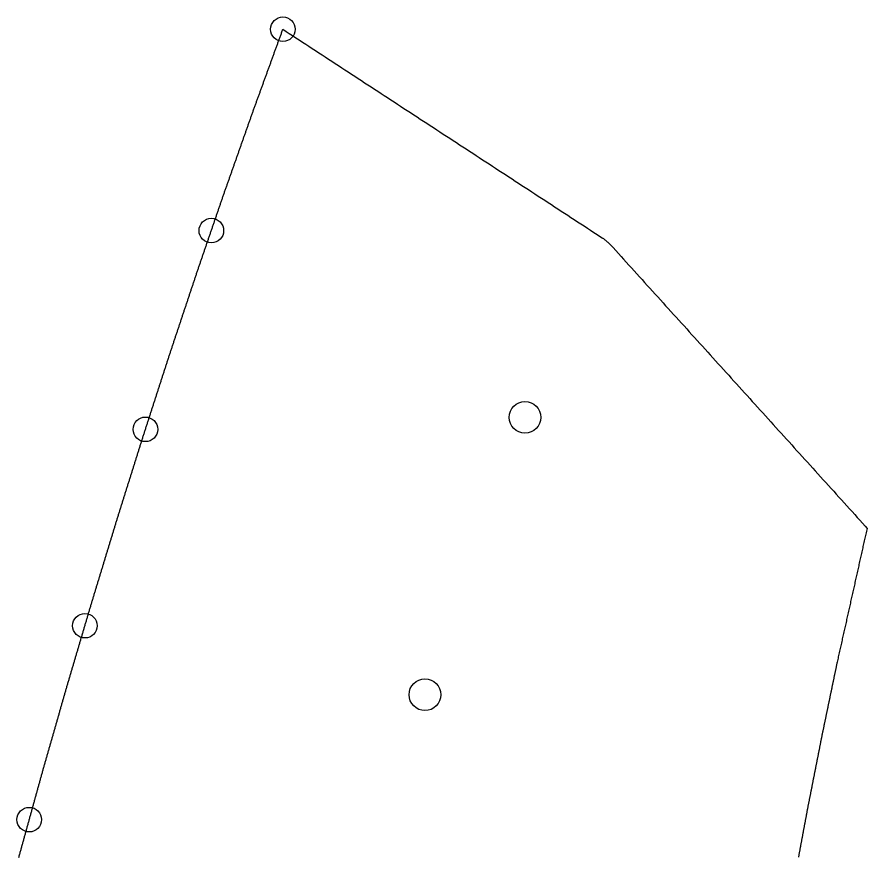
# Model space of a CAD drawing. Extents: x 2 to 292, y 1 to 254.
# Drawn here: x 10.43 to 27.72, y 52.29 to 69.38 of the extents above; entities that cross this region are included whole.
import ezdxf

# ---------------------------------------------------------------- set-up
doc = ezdxf.new("R2010")
doc.units = 0
doc.layers.get('0').update_dxf_attribs({"linetype": 'CONTINUOUS'})
doc.layers.add('DRILLING', color=3, linetype='CONTINUOUS')
doc.layers.add('RIB_INDICATION', color=1, linetype='CONTINUOUS')

msp = doc.modelspace()

# ---------------------------------------------------------------- linework, layer by layer
msp.add_polyline3d([(10.4649, 52.2795, 0), (10.4698, 52.2973, 0), (10.4748, 52.3151, 0), (10.4797, 52.3329, 0), (10.4846, 52.3507, 0), (10.4896, 52.3686, 0), (10.4945, 52.3864, 0), (10.4994, 52.4042, 0), (10.5044, 52.422, 0), (10.5093, 52.4398, 0), (10.5142, 52.4576, 0), (10.5192, 52.4754, 0), (10.5241, 52.4932, 0), (10.5291, 52.5111, 0), (10.534, 52.5289, 0), (10.5389, 52.5467, 0), (10.5439, 52.5645, 0), (10.5488, 52.5823, 0), (10.5537, 52.6001, 0), (10.5587, 52.6179, 0), (10.5636, 52.6357, 0), (10.5685, 52.6535, 0), (10.5735, 52.6714, 0), (10.5784, 52.6892, 0), (10.5833, 52.707, 0), (10.5883, 52.7248, 0), (10.5932, 52.7426, 0), (10.5981, 52.7604, 0), (10.6031, 52.7782, 0), (10.608, 52.796, 0), (10.6129, 52.8139, 0), (10.6179, 52.8317, 0), (10.6228, 52.8495, 0), (10.6277, 52.8673, 0), (10.6327, 52.8851, 0), (10.6376, 52.9029, 0), (10.6425, 52.9207, 0), (10.6475, 52.9385, 0), (10.6524, 52.9564, 0), (10.6573, 52.9742, 0), (10.6623, 52.992, 0), (10.6672, 53.0098, 0), (10.6722, 53.0276, 0), (10.6771, 53.0454, 0), (10.682, 53.0632, 0), (10.687, 53.081, 0), (10.6919, 53.0988, 0), (10.6968, 53.1167, 0), (10.7018, 53.1345, 0), (10.7067, 53.1523, 0), (10.7116, 53.1701, 0), (10.7166, 53.1879, 0), (10.7215, 53.2057, 0), (10.7264, 53.2235, 0), (10.7314, 53.2413, 0), (10.7363, 53.2592, 0), (10.7412, 53.277, 0), (10.7462, 53.2948, 0), (10.7511, 53.3126, 0), (10.756, 53.3304, 0), (10.761, 53.3482, 0), (10.7659, 53.366, 0), (10.7708, 53.3838, 0), (10.7758, 53.4016, 0), (10.7807, 53.4195, 0), (10.7856, 53.4373, 0), (10.7906, 53.4551, 0), (10.7955, 53.4729, 0), (10.8004, 53.4907, 0), (10.8054, 53.5085, 0), (10.8103, 53.5263, 0), (10.8152, 53.5441, 0), (10.8202, 53.562, 0), (10.8251, 53.5798, 0), (10.8301, 53.5976, 0), (10.835, 53.6154, 0), (10.8399, 53.6332, 0), (10.8449, 53.651, 0), (10.8498, 53.6688, 0), (10.8547, 53.6866, 0), (10.8597, 53.7044, 0), (10.8646, 53.7223, 0), (10.8695, 53.7401, 0), (10.8745, 53.7579, 0), (10.8794, 53.7757, 0), (10.8843, 53.7935, 0), (10.8893, 53.8113, 0), (10.8942, 53.8291, 0), (10.8991, 53.8469, 0), (10.9041, 53.8648, 0), (10.909, 53.8826, 0), (10.9139, 53.9004, 0), (10.9189, 53.9182, 0), (10.9238, 53.936, 0), (10.9287, 53.9538, 0), (10.9337, 53.9716, 0), (10.9386, 53.9894, 0), (10.9435, 54.0072, 0), (10.9485, 54.025, 0), (10.9536, 54.0427, 0), (10.9586, 54.0604, 0), (10.9637, 54.0781, 0), (10.9688, 54.0958, 0), (10.9738, 54.1135, 0), (10.9789, 54.1312, 0), (10.984, 54.1489, 0), (10.989, 54.1665, 0), (10.9941, 54.1842, 0), (10.9991, 54.2019, 0), (11.0042, 54.2196, 0), (11.0093, 54.2373, 0), (11.0143, 54.255, 0), (11.0194, 54.2727, 0), (11.0244, 54.2904, 0), (11.0295, 54.3081, 0), (11.0346, 54.3258, 0), (11.0396, 54.3435, 0), (11.0447, 54.3611, 0), (11.0497, 54.3788, 0), (11.0548, 54.3965, 0), (11.0599, 54.4142, 0), (11.0649, 54.4319, 0), (11.07, 54.4496, 0), (11.075, 54.4673, 0), (11.0801, 54.485, 0), (11.0852, 54.5027, 0), (11.0902, 54.5204, 0), (11.0953, 54.5381, 0), (11.1004, 54.5557, 0), (11.1054, 54.5734, 0), (11.1105, 54.5911, 0), (11.1155, 54.6088, 0), (11.1206, 54.6265, 0), (11.1257, 54.6442, 0), (11.1307, 54.6619, 0), (11.1358, 54.6796, 0), (11.1408, 54.6973, 0), (11.1459, 54.715, 0), (11.151, 54.7327, 0), (11.156, 54.7503, 0), (11.1611, 54.768, 0), (11.1661, 54.7857, 0), (11.1712, 54.8034, 0), (11.1763, 54.8211, 0), (11.1813, 54.8388, 0), (11.1864, 54.8565, 0), (11.1914, 54.8742, 0), (11.1965, 54.8919, 0), (11.2016, 54.9096, 0), (11.2066, 54.9273, 0), (11.2117, 54.9449, 0), (11.2168, 54.9626, 0), (11.2218, 54.9803, 0), (11.2269, 54.998, 0), (11.2319, 55.0157, 0), (11.237, 55.0334, 0), (11.2421, 55.0511, 0), (11.2471, 55.0688, 0), (11.2522, 55.0865, 0), (11.2572, 55.1042, 0), (11.2623, 55.1219, 0), (11.2674, 55.1395, 0), (11.2724, 55.1572, 0), (11.2775, 55.1749, 0), (11.2825, 55.1926, 0), (11.2876, 55.2103, 0), (11.2927, 55.228, 0), (11.2977, 55.2457, 0), (11.3028, 55.2634, 0), (11.3078, 55.2811, 0), (11.3129, 55.2988, 0), (11.318, 55.3165, 0), (11.323, 55.3342, 0), (11.3281, 55.3518, 0), (11.3332, 55.3695, 0), (11.3382, 55.3872, 0), (11.3433, 55.4049, 0), (11.3483, 55.4226, 0), (11.3534, 55.4403, 0), (11.3585, 55.458, 0), (11.3635, 55.4757, 0), (11.3686, 55.4934, 0), (11.3736, 55.5111, 0), (11.3787, 55.5288, 0), (11.3838, 55.5464, 0), (11.3888, 55.5641, 0), (11.3939, 55.5818, 0), (11.3989, 55.5995, 0), (11.404, 55.6172, 0), (11.4091, 55.6349, 0), (11.4141, 55.6526, 0), (11.4192, 55.6703, 0), (11.4243, 55.688, 0), (11.4293, 55.7057, 0), (11.4344, 55.7234, 0), (11.4394, 55.741, 0), (11.4446, 55.7586, 0), (11.4498, 55.7762, 0), (11.455, 55.7938, 0), (11.4602, 55.8113, 0), (11.4654, 55.8289, 0), (11.4706, 55.8465, 0), (11.4757, 55.864, 0), (11.4809, 55.8816, 0), (11.4861, 55.8992, 0), (11.4913, 55.9167, 0), (11.4965, 55.9343, 0), (11.5017, 55.9519, 0), (11.5069, 55.9695, 0), (11.5121, 55.987, 0), (11.5172, 56.0046, 0), (11.5224, 56.0222, 0), (11.5276, 56.0397, 0), (11.5328, 56.0573, 0), (11.538, 56.0749, 0), (11.5432, 56.0924, 0), (11.5484, 56.11, 0), (11.5536, 56.1276, 0), (11.5587, 56.1452, 0), (11.5639, 56.1627, 0), (11.5691, 56.1803, 0), (11.5743, 56.1979, 0), (11.5795, 56.2154, 0), (11.5847, 56.233, 0), (11.5899, 56.2506, 0), (11.5951, 56.2681, 0), (11.6002, 56.2857, 0), (11.6054, 56.3033, 0), (11.6106, 56.3209, 0), (11.6158, 56.3384, 0), (11.621, 56.356, 0), (11.6262, 56.3736, 0), (11.6314, 56.3911, 0), (11.6366, 56.4087, 0), (11.6417, 56.4263, 0), (11.6469, 56.4439, 0), (11.6521, 56.4614, 0), (11.6573, 56.479, 0), (11.6625, 56.4966, 0), (11.6677, 56.5141, 0), (11.6729, 56.5317, 0), (11.678, 56.5493, 0), (11.6832, 56.5668, 0), (11.6884, 56.5844, 0), (11.6936, 56.602, 0), (11.6988, 56.6196, 0), (11.704, 56.6371, 0), (11.7092, 56.6547, 0), (11.7144, 56.6723, 0), (11.7195, 56.6898, 0), (11.7247, 56.7074, 0), (11.7299, 56.725, 0), (11.7351, 56.7425, 0), (11.7403, 56.7601, 0), (11.7455, 56.7777, 0), (11.7507, 56.7953, 0), (11.7559, 56.8128, 0), (11.761, 56.8304, 0), (11.7662, 56.848, 0), (11.7714, 56.8655, 0), (11.7766, 56.8831, 0), (11.7818, 56.9007, 0), (11.787, 56.9182, 0), (11.7922, 56.9358, 0), (11.7974, 56.9534, 0), (11.8025, 56.971, 0), (11.8077, 56.9885, 0), (11.8129, 57.0061, 0), (11.8181, 57.0237, 0), (11.8233, 57.0412, 0), (11.8285, 57.0588, 0), (11.8337, 57.0764, 0), (11.8389, 57.0939, 0), (11.844, 57.1115, 0), (11.8492, 57.1291, 0), (11.8544, 57.1467, 0), (11.8596, 57.1642, 0), (11.8648, 57.1818, 0), (11.87, 57.1994, 0), (11.8752, 57.2169, 0), (11.8804, 57.2345, 0), (11.8855, 57.2521, 0), (11.8907, 57.2696, 0), (11.8959, 57.2872, 0), (11.9011, 57.3048, 0), (11.9063, 57.3224, 0), (11.9115, 57.3399, 0), (11.9167, 57.3575, 0), (11.9219, 57.3751, 0), (11.927, 57.3926, 0), (11.9322, 57.4102, 0), (11.9374, 57.4278, 0), (11.9426, 57.4454, 0), (11.9479, 57.4628, 0), (11.9532, 57.4803, 0), (11.9585, 57.4977, 0), (11.9638, 57.5152, 0), (11.9691, 57.5326, 0), (11.9744, 57.5501, 0), (11.9798, 57.5675, 0), (11.9851, 57.585, 0), (11.9904, 57.6024, 0), (11.9957, 57.6199, 0), (12.001, 57.6373, 0), (12.0063, 57.6548, 0), (12.0116, 57.6722, 0), (12.0169, 57.6897, 0), (12.0223, 57.7071, 0), (12.0276, 57.7246, 0), (12.0329, 57.742, 0), (12.0382, 57.7595, 0), (12.0435, 57.7769, 0), (12.0488, 57.7944, 0), (12.0541, 57.8118, 0), (12.0595, 57.8293, 0), (12.0648, 57.8467, 0), (12.0701, 57.8642, 0), (12.0754, 57.8816, 0), (12.0807, 57.8991, 0), (12.086, 57.9165, 0), (12.0913, 57.934, 0), (12.0967, 57.9514, 0), (12.102, 57.9689, 0), (12.1073, 57.9863, 0), (12.1126, 58.0038, 0), (12.1179, 58.0212, 0), (12.1232, 58.0387, 0), (12.1285, 58.0561, 0), (12.1339, 58.0736, 0), (12.1392, 58.091, 0), (12.1445, 58.1085, 0), (12.1498, 58.1259, 0), (12.1551, 58.1434, 0), (12.1604, 58.1608, 0), (12.1657, 58.1783, 0), (12.171, 58.1957, 0), (12.1764, 58.2132, 0), (12.1817, 58.2306, 0), (12.187, 58.2481, 0), (12.1923, 58.2655, 0), (12.1976, 58.283, 0), (12.2029, 58.3004, 0), (12.2082, 58.3179, 0), (12.2136, 58.3353, 0), (12.2189, 58.3528, 0), (12.2242, 58.3702, 0), (12.2295, 58.3877, 0), (12.2348, 58.4051, 0), (12.2401, 58.4226, 0), (12.2454, 58.44, 0), (12.2508, 58.4575, 0), (12.2561, 58.4749, 0), (12.2614, 58.4924, 0), (12.2667, 58.5098, 0), (12.272, 58.5273, 0), (12.2773, 58.5447, 0), (12.2826, 58.5622, 0), (12.2879, 58.5796, 0), (12.2933, 58.5971, 0), (12.2986, 58.6145, 0), (12.3039, 58.632, 0), (12.3092, 58.6494, 0), (12.3145, 58.6669, 0), (12.3198, 58.6843, 0), (12.3251, 58.7017, 0), (12.3305, 58.7192, 0), (12.3358, 58.7366, 0), (12.3411, 58.7541, 0), (12.3464, 58.7715, 0), (12.3517, 58.789, 0), (12.357, 58.8064, 0), (12.3623, 58.8239, 0), (12.3677, 58.8413, 0), (12.373, 58.8588, 0), (12.3783, 58.8762, 0), (12.3836, 58.8937, 0), (12.3889, 58.9111, 0), (12.3942, 58.9286, 0), (12.3995, 58.946, 0), (12.4049, 58.9635, 0), (12.4102, 58.9809, 0), (12.4155, 58.9984, 0), (12.4208, 59.0158, 0), (12.4261, 59.0333, 0), (12.4314, 59.0507, 0), (12.4367, 59.0682, 0), (12.442, 59.0856, 0), (12.4474, 59.1031, 0), (12.4527, 59.1205, 0), (12.458, 59.138, 0), (12.4633, 59.1554, 0), (12.4688, 59.1727, 0), (12.4742, 59.1901, 0), (12.4797, 59.2074, 0), (12.4851, 59.2247, 0), (12.4905, 59.242, 0), (12.496, 59.2594, 0), (12.5014, 59.2767, 0), (12.5069, 59.294, 0), (12.5123, 59.3114, 0), (12.5177, 59.3287, 0), (12.5232, 59.346, 0), (12.5286, 59.3633, 0), (12.5341, 59.3807, 0), (12.5395, 59.398, 0), (12.5449, 59.4153, 0), (12.5504, 59.4327, 0), (12.5558, 59.45, 0), (12.5613, 59.4673, 0), (12.5667, 59.4846, 0), (12.5721, 59.502, 0), (12.5776, 59.5193, 0), (12.583, 59.5366, 0), (12.5885, 59.554, 0), (12.5939, 59.5713, 0), (12.5993, 59.5886, 0), (12.6048, 59.6059, 0), (12.6102, 59.6233, 0), (12.6157, 59.6406, 0), (12.6211, 59.6579, 0), (12.6265, 59.6753, 0), (12.632, 59.6926, 0), (12.6374, 59.7099, 0), (12.6429, 59.7272, 0), (12.6483, 59.7446, 0), (12.6537, 59.7619, 0), (12.6592, 59.7792, 0), (12.6646, 59.7966, 0), (12.6701, 59.8139, 0), (12.6755, 59.8312, 0), (12.6809, 59.8485, 0), (12.6864, 59.8659, 0), (12.6918, 59.8832, 0), (12.6973, 59.9005, 0), (12.7027, 59.9179, 0), (12.7081, 59.9352, 0), (12.7136, 59.9525, 0), (12.719, 59.9698, 0), (12.7245, 59.9872, 0), (12.7299, 60.0045, 0), (12.7353, 60.0218, 0), (12.7408, 60.0392, 0), (12.7462, 60.0565, 0), (12.7517, 60.0738, 0), (12.7571, 60.0911, 0), (12.7625, 60.1085, 0), (12.768, 60.1258, 0), (12.7734, 60.1431, 0), (12.7789, 60.1605, 0), (12.7843, 60.1778, 0), (12.7897, 60.1951, 0), (12.7952, 60.2124, 0), (12.8006, 60.2298, 0), (12.8061, 60.2471, 0), (12.8115, 60.2644, 0), (12.8169, 60.2818, 0), (12.8224, 60.2991, 0), (12.8278, 60.3164, 0), (12.8333, 60.3337, 0), (12.8387, 60.3511, 0), (12.8441, 60.3684, 0), (12.8496, 60.3857, 0), (12.855, 60.4031, 0), (12.8605, 60.4204, 0), (12.8659, 60.4377, 0), (12.8713, 60.455, 0), (12.8768, 60.4724, 0), (12.8822, 60.4897, 0), (12.8877, 60.507, 0), (12.8931, 60.5244, 0), (12.8986, 60.5417, 0), (12.904, 60.559, 0), (12.9094, 60.5763, 0), (12.9149, 60.5937, 0), (12.9203, 60.611, 0), (12.9258, 60.6283, 0), (12.9312, 60.6457, 0), (12.9366, 60.663, 0), (12.9421, 60.6803, 0), (12.9475, 60.6976, 0), (12.953, 60.715, 0), (12.9584, 60.7323, 0), (12.9638, 60.7496, 0), (12.9693, 60.767, 0), (12.9747, 60.7843, 0), (12.9802, 60.8016, 0), (12.9856, 60.8189, 0), (12.991, 60.8363, 0), (12.9966, 60.8535, 0), (13.0021, 60.8707, 0), (13.0077, 60.8879, 0), (13.0133, 60.9051, 0), (13.0188, 60.9223, 0), (13.0244, 60.9395, 0), (13.03, 60.9567, 0), (13.0355, 60.9739, 0), (13.0411, 60.9912, 0), (13.0467, 61.0084, 0), (13.0522, 61.0256, 0), (13.0578, 61.0428, 0), (13.0634, 61.06, 0), (13.0689, 61.0772, 0), (13.0745, 61.0944, 0), (13.0801, 61.1116, 0), (13.0856, 61.1288, 0), (13.0912, 61.146, 0), (13.0968, 61.1632, 0), (13.1023, 61.1804, 0), (13.1079, 61.1976, 0), (13.1135, 61.2149, 0), (13.119, 61.2321, 0), (13.1246, 61.2493, 0), (13.1302, 61.2665, 0), (13.1357, 61.2837, 0), (13.1413, 61.3009, 0), (13.1469, 61.3181, 0), (13.1524, 61.3353, 0), (13.158, 61.3525, 0), (13.1636, 61.3697, 0), (13.1691, 61.3869, 0), (13.1747, 61.4041, 0), (13.1803, 61.4213, 0), (13.1858, 61.4386, 0), (13.1914, 61.4558, 0), (13.197, 61.473, 0), (13.2025, 61.4902, 0), (13.2081, 61.5074, 0), (13.2137, 61.5246, 0), (13.2192, 61.5418, 0), (13.2248, 61.559, 0), (13.2304, 61.5762, 0), (13.2359, 61.5934, 0), (13.2415, 61.6106, 0), (13.2471, 61.6278, 0), (13.2526, 61.645, 0), (13.2582, 61.6623, 0), (13.2638, 61.6795, 0), (13.2693, 61.6967, 0), (13.2749, 61.7139, 0), (13.2805, 61.7311, 0), (13.286, 61.7483, 0), (13.2916, 61.7655, 0), (13.2972, 61.7827, 0), (13.3027, 61.7999, 0), (13.3083, 61.8171, 0), (13.3139, 61.8343, 0), (13.3194, 61.8515, 0), (13.325, 61.8687, 0), (13.3306, 61.886, 0), (13.3361, 61.9032, 0), (13.3417, 61.9204, 0), (13.3473, 61.9376, 0), (13.3528, 61.9548, 0), (13.3584, 61.972, 0), (13.364, 61.9892, 0), (13.3695, 62.0064, 0), (13.3751, 62.0236, 0), (13.3807, 62.0408, 0), (13.3862, 62.058, 0), (13.3918, 62.0752, 0), (13.3974, 62.0924, 0), (13.4029, 62.1097, 0), (13.4085, 62.1269, 0), (13.4141, 62.1441, 0), (13.4196, 62.1613, 0), (13.4252, 62.1785, 0), (13.4308, 62.1957, 0), (13.4363, 62.2129, 0), (13.4419, 62.2301, 0), (13.4475, 62.2473, 0), (13.453, 62.2645, 0), (13.4586, 62.2817, 0), (13.4642, 62.2989, 0), (13.4697, 62.3161, 0), (13.4753, 62.3334, 0), (13.4809, 62.3506, 0), (13.4864, 62.3678, 0), (13.492, 62.385, 0), (13.4976, 62.4022, 0), (13.5031, 62.4194, 0), (13.5087, 62.4366, 0), (13.5143, 62.4538, 0), (13.5198, 62.471, 0), (13.5254, 62.4882, 0), (13.531, 62.5054, 0), (13.5366, 62.5226, 0), (13.5423, 62.5397, 0), (13.548, 62.5568, 0), (13.5537, 62.5738, 0), (13.5594, 62.5909, 0), (13.5651, 62.608, 0), (13.5708, 62.6251, 0), (13.5765, 62.6422, 0), (13.5822, 62.6593, 0), (13.5878, 62.6764, 0), (13.5935, 62.6934, 0), (13.5992, 62.7105, 0), (13.6049, 62.7276, 0), (13.6106, 62.7447, 0), (13.6163, 62.7618, 0), (13.622, 62.7789, 0), (13.6277, 62.796, 0), (13.6334, 62.8131, 0), (13.6391, 62.8301, 0), (13.6448, 62.8472, 0), (13.6505, 62.8643, 0), (13.6562, 62.8814, 0), (13.6619, 62.8985, 0), (13.6675, 62.9156, 0), (13.6732, 62.9327, 0), (13.6789, 62.9497, 0), (13.6846, 62.9668, 0), (13.6903, 62.9839, 0), (13.696, 63.001, 0), (13.7017, 63.0181, 0), (13.7074, 63.0352, 0), (13.7131, 63.0523, 0), (13.7188, 63.0694, 0), (13.7245, 63.0864, 0), (13.7302, 63.1035, 0), (13.7359, 63.1206, 0), (13.7416, 63.1377, 0), (13.7473, 63.1548, 0), (13.7529, 63.1719, 0), (13.7586, 63.189, 0), (13.7643, 63.2061, 0), (13.77, 63.2231, 0), (13.7757, 63.2402, 0), (13.7814, 63.2573, 0), (13.7871, 63.2744, 0), (13.7928, 63.2915, 0), (13.7985, 63.3086, 0), (13.8042, 63.3257, 0), (13.8099, 63.3427, 0), (13.8156, 63.3598, 0), (13.8213, 63.3769, 0), (13.827, 63.394, 0), (13.8326, 63.4111, 0), (13.8383, 63.4282, 0), (13.844, 63.4453, 0), (13.8497, 63.4624, 0), (13.8554, 63.4794, 0), (13.8611, 63.4965, 0), (13.8668, 63.5136, 0), (13.8725, 63.5307, 0), (13.8782, 63.5478, 0), (13.8839, 63.5649, 0), (13.8896, 63.582, 0), (13.8953, 63.599, 0), (13.901, 63.6161, 0), (13.9067, 63.6332, 0), (13.9124, 63.6503, 0), (13.918, 63.6674, 0), (13.9237, 63.6845, 0), (13.9294, 63.7016, 0), (13.9351, 63.7187, 0), (13.9408, 63.7357, 0), (13.9465, 63.7528, 0), (13.9522, 63.7699, 0), (13.9579, 63.787, 0), (13.9636, 63.8041, 0), (13.9693, 63.8212, 0), (13.975, 63.8383, 0), (13.9807, 63.8554, 0), (13.9864, 63.8724, 0), (13.9921, 63.8895, 0), (13.9977, 63.9066, 0), (14.0034, 63.9237, 0), (14.0091, 63.9408, 0), (14.0148, 63.9579, 0), (14.0205, 63.975, 0), (14.0262, 63.992, 0), (14.0319, 64.0091, 0), (14.0376, 64.0262, 0), (14.0433, 64.0433, 0), (14.049, 64.0604, 0), (14.0547, 64.0775, 0), (14.0604, 64.0946, 0), (14.0661, 64.1117, 0), (14.0718, 64.1287, 0), (14.0775, 64.1458, 0), (14.0831, 64.1629, 0), (14.0888, 64.18, 0), (14.0947, 64.197, 0), (14.1005, 64.2139, 0), (14.1063, 64.2309, 0), (14.1121, 64.2479, 0), (14.1179, 64.2648, 0), (14.1238, 64.2818, 0), (14.1296, 64.2988, 0), (14.1354, 64.3157, 0), (14.1412, 64.3327, 0), (14.147, 64.3496, 0), (14.1529, 64.3666, 0), (14.1587, 64.3836, 0), (14.1645, 64.4005, 0), (14.1703, 64.4175, 0), (14.1761, 64.4345, 0), (14.182, 64.4514, 0), (14.1878, 64.4684, 0), (14.1936, 64.4854, 0), (14.1994, 64.5023, 0), (14.2052, 64.5193, 0), (14.2111, 64.5363, 0), (14.2169, 64.5532, 0), (14.2227, 64.5702, 0), (14.2285, 64.5872, 0), (14.2343, 64.6041, 0), (14.2402, 64.6211, 0), (14.246, 64.6381, 0), (14.2518, 64.655, 0), (14.2576, 64.672, 0), (14.2634, 64.689, 0), (14.2693, 64.7059, 0), (14.2751, 64.7229, 0), (14.2809, 64.7399, 0), (14.2867, 64.7568, 0), (14.2925, 64.7738, 0), (14.2984, 64.7908, 0), (14.3042, 64.8077, 0), (14.31, 64.8247, 0), (14.3158, 64.8417, 0), (14.3216, 64.8586, 0), (14.3274, 64.8756, 0), (14.3333, 64.8926, 0), (14.3391, 64.9095, 0), (14.3449, 64.9265, 0), (14.3507, 64.9435, 0), (14.3565, 64.9604, 0), (14.3624, 64.9774, 0), (14.3682, 64.9944, 0), (14.374, 65.0113, 0), (14.3798, 65.0283, 0), (14.3856, 65.0453, 0), (14.3915, 65.0622, 0), (14.3973, 65.0792, 0), (14.4031, 65.0962, 0), (14.4089, 65.1131, 0), (14.4147, 65.1301, 0), (14.4206, 65.1471, 0), (14.4264, 65.164, 0), (14.4322, 65.181, 0), (14.438, 65.1979, 0), (14.4438, 65.2149, 0), (14.4497, 65.2319, 0), (14.4555, 65.2488, 0), (14.4613, 65.2658, 0), (14.4671, 65.2828, 0), (14.4729, 65.2997, 0), (14.4788, 65.3167, 0), (14.4846, 65.3337, 0), (14.4904, 65.3506, 0), (14.4962, 65.3676, 0), (14.502, 65.3846, 0), (14.5079, 65.4015, 0), (14.5137, 65.4185, 0), (14.5195, 65.4355, 0), (14.5253, 65.4524, 0), (14.5311, 65.4694, 0), (14.537, 65.4864, 0), (14.5428, 65.5033, 0), (14.5486, 65.5203, 0), (14.5544, 65.5373, 0), (14.5602, 65.5542, 0), (14.566, 65.5712, 0), (14.5719, 65.5882, 0), (14.5777, 65.6051, 0), (14.5835, 65.6221, 0), (14.5893, 65.6391, 0), (14.5951, 65.656, 0), (14.601, 65.673, 0), (14.6068, 65.69, 0), (14.6126, 65.7069, 0), (14.6184, 65.7239, 0), (14.6242, 65.7409, 0), (14.6301, 65.7578, 0), (14.6359, 65.7748, 0), (14.6417, 65.7918, 0), (14.6475, 65.8087, 0), (14.6533, 65.8257, 0), (14.6593, 65.8426, 0), (14.6652, 65.8594, 0), (14.6711, 65.8763, 0), (14.6771, 65.8931, 0), (14.683, 65.91, 0), (14.689, 65.9268, 0), (14.6949, 65.9436, 0), (14.7009, 65.9605, 0), (14.7068, 65.9773, 0), (14.7128, 65.9942, 0), (14.7187, 66.011, 0), (14.7247, 66.0279, 0), (14.7306, 66.0447, 0), (14.7366, 66.0616, 0), (14.7425, 66.0784, 0), (14.7484, 66.0952, 0), (14.7544, 66.1121, 0), (14.7603, 66.1289, 0), (14.7663, 66.1458, 0), (14.7722, 66.1626, 0), (14.7782, 66.1795, 0), (14.7841, 66.1963, 0), (14.7901, 66.2132, 0), (14.796, 66.23, 0), (14.802, 66.2469, 0), (14.8079, 66.2637, 0), (14.8138, 66.2805, 0), (14.8198, 66.2974, 0), (14.8257, 66.3142, 0), (14.8317, 66.3311, 0), (14.8376, 66.3479, 0), (14.8436, 66.3648, 0), (14.8495, 66.3816, 0), (14.8555, 66.3985, 0), (14.8614, 66.4153, 0), (14.8674, 66.4322, 0), (14.8733, 66.449, 0), (14.8793, 66.4658, 0), (14.8852, 66.4827, 0), (14.8911, 66.4995, 0), (14.8971, 66.5164, 0), (14.903, 66.5332, 0), (14.909, 66.5501, 0), (14.9149, 66.5669, 0), (14.9209, 66.5838, 0), (14.9268, 66.6006, 0), (14.9328, 66.6174, 0), (14.9387, 66.6343, 0), (14.9447, 66.6511, 0), (14.9506, 66.668, 0), (14.9566, 66.6848, 0), (14.9625, 66.7017, 0), (14.9684, 66.7185, 0), (14.9744, 66.7354, 0), (14.9803, 66.7522, 0), (14.9863, 66.7691, 0), (14.9922, 66.7859, 0), (14.9982, 66.8027, 0), (15.0041, 66.8196, 0), (15.0101, 66.8364, 0), (15.016, 66.8533, 0), (15.022, 66.8701, 0), (15.0279, 66.887, 0), (15.0338, 66.9038, 0), (15.0398, 66.9207, 0), (15.0457, 66.9375, 0), (15.0517, 66.9544, 0), (15.0576, 66.9712, 0), (15.0636, 66.988, 0), (15.0695, 67.0049, 0), (15.0755, 67.0217, 0), (15.0814, 67.0386, 0), (15.0874, 67.0554, 0), (15.0933, 67.0723, 0), (15.0993, 67.0891, 0), (15.1052, 67.106, 0), (15.1111, 67.1228, 0), (15.1171, 67.1396, 0), (15.123, 67.1565, 0), (15.129, 67.1733, 0), (15.1349, 67.1902, 0), (15.1409, 67.207, 0), (15.1468, 67.2239, 0), (15.1528, 67.2407, 0), (15.1587, 67.2576, 0), (15.1647, 67.2744, 0), (15.1706, 67.2913, 0), (15.1766, 67.3081, 0), (15.1825, 67.3249, 0), (15.1884, 67.3418, 0), (15.1944, 67.3586, 0), (15.2003, 67.3755, 0), (15.2063, 67.3923, 0), (15.2122, 67.4092, 0), (15.2182, 67.426, 0), (15.2241, 67.4429, 0), (15.2301, 67.4597, 0), (15.2361, 67.4766, 0), (15.2423, 67.4937, 0), (15.2485, 67.5108, 0), (15.2547, 67.5278, 0), (15.2609, 67.5449, 0), (15.2671, 67.562, 0), (15.2733, 67.579, 0), (15.2795, 67.5961, 0), (15.2857, 67.6132, 0), (15.2919, 67.6302, 0), (15.2981, 67.6473, 0), (15.3043, 67.6644, 0), (15.3105, 67.6814, 0), (15.3167, 67.6985, 0), (15.3229, 67.7156, 0), (15.3291, 67.7326, 0), (15.3353, 67.7497, 0), (15.3415, 67.7668, 0), (15.3477, 67.7838, 0), (15.3539, 67.8009, 0), (15.3601, 67.818, 0), (15.3663, 67.835, 0), (15.3725, 67.8521, 0), (15.3787, 67.8692, 0), (15.3849, 67.8862, 0), (15.3911, 67.9033, 0), (15.3973, 67.9204, 0), (15.4035, 67.9374, 0), (15.4097, 67.9545, 0), (15.4159, 67.9716, 0), (15.4221, 67.9886, 0), (15.4283, 68.0057, 0), (15.4345, 68.0228, 0), (15.4407, 68.0398, 0), (15.4469, 68.0569, 0), (15.4531, 68.074, 0), (15.4593, 68.091, 0), (15.4655, 68.1081, 0), (15.4717, 68.1252, 0), (15.4779, 68.1422, 0), (15.4841, 68.1593, 0), (15.4903, 68.1764, 0), (15.4965, 68.1934, 0), (15.5027, 68.2105, 0), (15.5089, 68.2276, 0), (15.5151, 68.2447, 0), (15.5213, 68.2617, 0), (15.5275, 68.2788, 0), (15.5337, 68.2959, 0), (15.5399, 68.3129, 0), (15.5461, 68.33, 0), (15.5523, 68.3471, 0), (15.5585, 68.3641, 0), (15.5647, 68.3812, 0), (15.5709, 68.3983, 0), (15.5771, 68.4153, 0), (15.5833, 68.4324, 0), (15.5895, 68.4495, 0), (15.5957, 68.4665, 0), (15.6019, 68.4836, 0), (15.6081, 68.5007, 0), (15.6143, 68.5177, 0), (15.6205, 68.5348, 0), (15.6267, 68.5519, 0), (15.6329, 68.5689, 0), (15.6391, 68.586, 0), (15.6453, 68.6031, 0), (15.6515, 68.6201, 0), (15.6577, 68.6372, 0), (15.6639, 68.6543, 0), (15.6701, 68.6713, 0), (15.6763, 68.6884, 0), (15.6825, 68.7055, 0), (15.6887, 68.7225, 0), (15.6949, 68.7396, 0), (15.7011, 68.7567, 0), (15.7073, 68.7737, 0), (15.7135, 68.7908, 0), (15.7197, 68.8079, 0), (15.7259, 68.8249, 0), (15.7321, 68.842, 0), (15.7383, 68.8591, 0), (15.7445, 68.8761, 0), (15.7507, 68.8932, 0), (15.7569, 68.9103, 0), (15.7631, 68.9273, 0), (15.7693, 68.9444, 0), (15.7755, 68.9615, 0), (15.7817, 68.9785, 0), (15.7879, 68.9956, 0), (15.7941, 69.0127, 0), (15.8003, 69.0297, 0), (15.8065, 69.0468, 0), (15.8127, 69.0639, 0), (15.8189, 69.0809, 0), (15.8251, 69.098, 0), (15.8313, 69.1151, 0), (15.8375, 69.1321, 0), (15.9017, 69.0911, 0), (15.9683, 69.0476, 0), (16.035, 69.0041, 0), (16.1016, 68.9605, 0), (16.1683, 68.917, 0), (16.2349, 68.8735, 0), (16.3016, 68.8299, 0), (16.3682, 68.7864, 0), (16.4349, 68.7429, 0), (16.5015, 68.6993, 0), (16.5682, 68.6558, 0), (16.6348, 68.6123, 0), (16.7015, 68.5688, 0), (16.7681, 68.5252, 0), (16.8348, 68.4817, 0), (16.9014, 68.4382, 0), (16.9681, 68.3946, 0), (17.0347, 68.3511, 0), (17.1014, 68.3076, 0), (17.168, 68.264, 0), (17.2347, 68.2205, 0), (17.3013, 68.177, 0), (17.368, 68.1334, 0), (17.4346, 68.0899, 0), (17.5013, 68.0464, 0), (17.5679, 68.0029, 0), (17.6346, 67.9593, 0), (17.7012, 67.9158, 0), (17.7679, 67.8723, 0), (17.8345, 67.8287, 0), (17.9012, 67.7852, 0), (17.9678, 67.7417, 0), (18.0345, 67.6981, 0), (18.1011, 67.6546, 0), (18.1678, 67.6111, 0), (18.2344, 67.5675, 0), (18.3011, 67.524, 0), (18.3677, 67.4805, 0), (18.4344, 67.437, 0), (18.501, 67.3934, 0), (18.5677, 67.3499, 0), (18.6343, 67.3064, 0), (18.701, 67.2628, 0), (18.7676, 67.2193, 0), (18.8343, 67.1758, 0), (18.9009, 67.1322, 0), (18.9676, 67.0887, 0), (19.0342, 67.0452, 0), (19.1009, 67.0016, 0), (19.1675, 66.9581, 0), (19.2342, 66.9146, 0), (19.3008, 66.8711, 0), (19.3675, 66.8275, 0), (19.4341, 66.784, 0), (19.5008, 66.7405, 0), (19.5674, 66.6969, 0), (19.6341, 66.6534, 0), (19.7007, 66.6099, 0), (19.7674, 66.5663, 0), (19.834, 66.5228, 0), (19.9007, 66.4793, 0), (19.9673, 66.4357, 0), (20.034, 66.3922, 0), (20.1006, 66.3487, 0), (20.1673, 66.3052, 0), (20.2339, 66.2616, 0), (20.3006, 66.2181, 0), (20.3672, 66.1746, 0), (20.4339, 66.131, 0), (20.5005, 66.0875, 0), (20.5672, 66.044, 0), (20.6338, 66.0004, 0), (20.7005, 65.9569, 0), (20.7671, 65.9134, 0), (20.8338, 65.8698, 0), (20.9004, 65.8263, 0), (20.9671, 65.7828, 0), (21.0337, 65.7393, 0), (21.1004, 65.6957, 0), (21.167, 65.6522, 0), (21.2337, 65.6087, 0), (21.3003, 65.5651, 0), (21.367, 65.5216, 0), (21.4336, 65.4781, 0), (21.5003, 65.4345, 0), (21.5669, 65.391, 0), (21.6336, 65.3475, 0), (21.7002, 65.3039, 0), (21.7669, 65.2604, 0), (21.8335, 65.2169, 0), (21.9002, 65.1734, 0), (21.9668, 65.1298, 0), (22.0335, 65.0863, 0), (22.1001, 65.0428, 0), (22.1668, 64.9992, 0), (22.2334, 64.9557, 0), (22.3001, 64.9122, 0), (22.3331, 64.8906, 0), (22.3417, 64.8849, 0), (22.3501, 64.8791, 0), (22.3586, 64.8732, 0), (22.3669, 64.8672, 0), (22.3753, 64.8611, 0), (22.3835, 64.8549, 0), (22.3917, 64.8487, 0), (22.3998, 64.8423, 0), (22.4079, 64.8359, 0), (22.4159, 64.8294, 0), (22.4238, 64.8228, 0), (22.4317, 64.8162, 0), (22.4395, 64.8094, 0), (22.4472, 64.8026, 0), (22.4549, 64.7957, 0), (22.4625, 64.7887, 0), (22.47, 64.7817, 0), (22.4774, 64.7745, 0), (22.4848, 64.7673, 0), (22.4921, 64.76, 0), (22.4993, 64.7527, 0), (22.5064, 64.7453, 0), (22.5134, 64.7378, 0), (22.5204, 64.7302, 0), (22.5581, 64.6886, 0), (22.6115, 64.6296, 0), (22.6649, 64.5706, 0), (22.7183, 64.5115, 0), (22.7718, 64.4525, 0), (22.8252, 64.3935, 0), (22.8786, 64.3345, 0), (22.932, 64.2755, 0), (22.9855, 64.2164, 0), (23.0389, 64.1574, 0), (23.0923, 64.0984, 0), (23.1457, 64.0394, 0), (23.1991, 63.9804, 0), (23.2526, 63.9213, 0), (23.306, 63.8623, 0), (23.3594, 63.8033, 0), (23.4128, 63.7443, 0), (23.4662, 63.6853, 0), (23.5197, 63.6262, 0), (23.5731, 63.5672, 0), (23.6265, 63.5082, 0), (23.6799, 63.4492, 0), (23.7334, 63.3902, 0), (23.7868, 63.3311, 0), (23.8402, 63.2721, 0), (23.8936, 63.2131, 0), (23.947, 63.1541, 0), (24.0005, 63.0951, 0), (24.0539, 63.036, 0), (24.1073, 62.977, 0), (24.1607, 62.918, 0), (24.2141, 62.859, 0), (24.2676, 62.8, 0), (24.321, 62.7409, 0), (24.3744, 62.6819, 0), (24.4278, 62.6229, 0), (24.4812, 62.5639, 0), (24.5347, 62.5049, 0), (24.5881, 62.4458, 0), (24.6415, 62.3868, 0), (24.6949, 62.3278, 0), (24.7484, 62.2688, 0), (24.8018, 62.2098, 0), (24.8552, 62.1507, 0), (24.9086, 62.0917, 0), (24.962, 62.0327, 0), (25.0155, 61.9737, 0), (25.0689, 61.9147, 0), (25.1223, 61.8556, 0), (25.1757, 61.7966, 0), (25.2291, 61.7376, 0), (25.2826, 61.6786, 0), (25.336, 61.6196, 0), (25.3894, 61.5605, 0), (25.4428, 61.5015, 0), (25.4963, 61.4425, 0), (25.5497, 61.3835, 0), (25.6031, 61.3245, 0), (25.6565, 61.2654, 0), (25.7099, 61.2064, 0), (25.7634, 61.1474, 0), (25.8168, 61.0884, 0), (25.8702, 61.0294, 0), (25.9236, 60.9703, 0), (25.977, 60.9113, 0), (26.0305, 60.8523, 0), (26.0839, 60.7933, 0), (26.1373, 60.7343, 0), (26.1907, 60.6752, 0), (26.2442, 60.6162, 0), (26.2976, 60.5572, 0), (26.351, 60.4982, 0), (26.4044, 60.4392, 0), (26.4578, 60.3801, 0), (26.5113, 60.3211, 0), (26.5647, 60.2621, 0), (26.6181, 60.2031, 0), (26.6715, 60.1441, 0), (26.7249, 60.0851, 0), (26.7784, 60.026, 0), (26.8318, 59.967, 0), (26.8852, 59.908, 0), (26.9386, 59.849, 0), (26.992, 59.79, 0), (27.0455, 59.7309, 0), (27.0989, 59.6719, 0), (27.1523, 59.6129, 0), (27.2057, 59.5539, 0), (27.2592, 59.4949, 0), (27.3126, 59.4358, 0), (27.366, 59.3768, 0), (27.4194, 59.3178, 0), (27.4728, 59.2588, 0), (27.5263, 59.1998, 0), (27.5797, 59.1407, 0), (27.6331, 59.0817, 0), (27.6865, 59.0227, 0), (27.7231, 58.9724, 0), (27.7168, 58.9443, 0), (27.7105, 58.9163, 0), (27.7043, 58.8882, 0), (27.698, 58.8601, 0), (27.6917, 58.8321, 0), (27.6854, 58.804, 0), (27.6792, 58.7759, 0), (27.6729, 58.7479, 0), (27.6666, 58.7198, 0), (27.6604, 58.6917, 0), (27.6541, 58.6637, 0), (27.6478, 58.6356, 0), (27.6415, 58.6075, 0), (27.6353, 58.5795, 0), (27.629, 58.5514, 0), (27.6227, 58.5233, 0), (27.6164, 58.4953, 0), (27.6102, 58.4672, 0), (27.6039, 58.4391, 0), (27.5976, 58.4111, 0), (27.5914, 58.383, 0), (27.5851, 58.3549, 0), (27.5788, 58.3269, 0), (27.5725, 58.2988, 0), (27.5663, 58.2707, 0), (27.56, 58.2427, 0), (27.5537, 58.2146, 0), (27.5474, 58.1865, 0), (27.5412, 58.1585, 0), (27.5349, 58.1304, 0), (27.5286, 58.1023, 0), (27.5223, 58.0743, 0), (27.5161, 58.0462, 0), (27.5098, 58.0181, 0), (27.5035, 57.9901, 0), (27.4973, 57.962, 0), (27.491, 57.9339, 0), (27.4847, 57.9058, 0), (27.4784, 57.8778, 0), (27.4722, 57.8497, 0), (27.4659, 57.8216, 0), (27.4596, 57.7936, 0), (27.4533, 57.7655, 0), (27.4471, 57.7374, 0), (27.4408, 57.7094, 0), (27.4345, 57.6813, 0), (27.4282, 57.6532, 0), (27.422, 57.6252, 0), (27.4157, 57.5971, 0), (27.4094, 57.569, 0), (27.4032, 57.541, 0), (27.3969, 57.5129, 0), (27.3906, 57.4848, 0), (27.3843, 57.4568, 0), (27.3781, 57.4287, 0), (27.3718, 57.4006, 0), (27.3655, 57.3726, 0), (27.3592, 57.3445, 0), (27.353, 57.3164, 0), (27.3467, 57.2884, 0), (27.3404, 57.2603, 0), (27.3342, 57.2322, 0), (27.3279, 57.2042, 0), (27.3216, 57.1761, 0), (27.3153, 57.148, 0), (27.3091, 57.12, 0), (27.3028, 57.0919, 0), (27.2965, 57.0638, 0), (27.2902, 57.0358, 0), (27.284, 57.0077, 0), (27.2777, 56.9796, 0), (27.2714, 56.9516, 0), (27.2651, 56.9235, 0), (27.2589, 56.8954, 0), (27.2526, 56.8673, 0), (27.2463, 56.8393, 0), (27.2401, 56.8112, 0), (27.2338, 56.7831, 0), (27.2275, 56.7551, 0), (27.2212, 56.727, 0), (27.215, 56.6989, 0), (27.2087, 56.6709, 0), (27.2024, 56.6428, 0), (27.1961, 56.6147, 0), (27.1899, 56.5867, 0), (27.1836, 56.5586, 0), (27.1773, 56.5305, 0), (27.171, 56.5025, 0), (27.1648, 56.4744, 0), (27.1585, 56.4463, 0), (27.1522, 56.4183, 0), (27.146, 56.3902, 0), (27.1397, 56.3621, 0), (27.1334, 56.3341, 0), (27.1271, 56.306, 0), (27.1209, 56.2779, 0), (27.1146, 56.2499, 0), (27.1112, 56.2335, 0), (27.108, 56.2184, 0), (27.1049, 56.2034, 0), (27.1018, 56.1883, 0), (27.0986, 56.1732, 0), (27.0955, 56.1581, 0), (27.0924, 56.1431, 0), (27.0892, 56.128, 0), (27.0861, 56.1129, 0), (27.083, 56.0978, 0), (27.0798, 56.0827, 0), (27.0767, 56.0677, 0), (27.0736, 56.0526, 0), (27.0704, 56.0375, 0), (27.0673, 56.0224, 0), (27.0642, 56.0073, 0), (27.061, 55.9923, 0), (27.0579, 55.9772, 0), (27.0548, 55.9621, 0), (27.0516, 55.947, 0), (27.0485, 55.932, 0), (27.0454, 55.9169, 0), (27.0422, 55.9018, 0), (27.0391, 55.8867, 0), (27.036, 55.8716, 0), (27.0328, 55.8566, 0), (27.0297, 55.8415, 0), (27.0266, 55.8264, 0), (27.0234, 55.8113, 0), (27.0203, 55.7963, 0), (27.0172, 55.7812, 0), (27.014, 55.7661, 0), (27.0109, 55.751, 0), (27.0078, 55.7359, 0), (27.0046, 55.7209, 0), (27.0015, 55.7058, 0), (26.9984, 55.6907, 0), (26.9952, 55.6756, 0), (26.9921, 55.6605, 0), (26.989, 55.6455, 0), (26.9858, 55.6304, 0), (26.9827, 55.6153, 0), (26.9796, 55.6002, 0), (26.9764, 55.5852, 0), (26.9733, 55.5701, 0), (26.9702, 55.555, 0), (26.967, 55.5399, 0), (26.9639, 55.5248, 0), (26.9608, 55.5098, 0), (26.9576, 55.4947, 0), (26.9545, 55.4796, 0), (26.9514, 55.4645, 0), (26.9482, 55.4494, 0), (26.9451, 55.4344, 0), (26.942, 55.4193, 0), (26.9388, 55.4042, 0), (26.9357, 55.3891, 0), (26.9326, 55.3741, 0), (26.9294, 55.359, 0), (26.9263, 55.3439, 0), (26.9232, 55.3288, 0), (26.92, 55.3137, 0), (26.9169, 55.2987, 0), (26.9138, 55.2836, 0), (26.9106, 55.2685, 0), (26.9075, 55.2534, 0), (26.9044, 55.2384, 0), (26.9012, 55.2233, 0), (26.8981, 55.2082, 0), (26.895, 55.1931, 0), (26.8918, 55.178, 0), (26.8887, 55.163, 0), (26.8856, 55.1479, 0), (26.8824, 55.1328, 0), (26.8793, 55.1177, 0), (26.8762, 55.1026, 0), (26.873, 55.0876, 0), (26.8699, 55.0725, 0), (26.8668, 55.0574, 0), (26.8636, 55.0423, 0), (26.8605, 55.0273, 0), (26.8574, 55.0122, 0), (26.8542, 54.9971, 0), (26.8511, 54.982, 0), (26.848, 54.9669, 0), (26.8448, 54.9519, 0), (26.8417, 54.9368, 0), (26.8386, 54.9217, 0), (26.8354, 54.9066, 0), (26.8323, 54.8916, 0), (26.8292, 54.8765, 0), (26.826, 54.8614, 0), (26.8229, 54.8463, 0), (26.8198, 54.8312, 0), (26.8166, 54.8162, 0), (26.8135, 54.8011, 0), (26.8104, 54.786, 0), (26.8073, 54.7709, 0), (26.8043, 54.7557, 0), (26.8013, 54.7405, 0), (26.7983, 54.7253, 0), (26.7953, 54.7101, 0), (26.7923, 54.6949, 0), (26.7893, 54.6796, 0), (26.7863, 54.6644, 0), (26.7833, 54.6492, 0), (26.7803, 54.634, 0), (26.7773, 54.6188, 0), (26.7743, 54.6036, 0), (26.7713, 54.5884, 0), (26.7683, 54.5732, 0), (26.7653, 54.558, 0), (26.7623, 54.5428, 0), (26.7593, 54.5276, 0), (26.7563, 54.5124, 0), (26.7533, 54.4972, 0), (26.7503, 54.482, 0), (26.7473, 54.4668, 0), (26.7443, 54.4516, 0), (26.7413, 54.4364, 0), (26.7383, 54.4212, 0), (26.7353, 54.406, 0), (26.7323, 54.3908, 0), (26.7293, 54.3756, 0), (26.7263, 54.3604, 0), (26.7233, 54.3452, 0), (26.7203, 54.33, 0), (26.7173, 54.3148, 0), (26.7143, 54.2996, 0), (26.7113, 54.2844, 0), (26.7083, 54.2692, 0), (26.7053, 54.254, 0), (26.7023, 54.2388, 0), (26.6993, 54.2236, 0), (26.6963, 54.2084, 0), (26.6933, 54.1932, 0), (26.6903, 54.178, 0), (26.6873, 54.1628, 0), (26.6843, 54.1476, 0), (26.6813, 54.1324, 0), (26.6783, 54.1172, 0), (26.6753, 54.102, 0), (26.6723, 54.0868, 0), (26.6693, 54.0716, 0), (26.6663, 54.0564, 0), (26.6633, 54.0412, 0), (26.6603, 54.026, 0), (26.6573, 54.0108, 0), (26.6543, 53.9956, 0), (26.6513, 53.9804, 0), (26.6483, 53.9652, 0), (26.6453, 53.95, 0), (26.6423, 53.9348, 0), (26.6393, 53.9196, 0), (26.6363, 53.9044, 0), (26.6333, 53.8892, 0), (26.6303, 53.874, 0), (26.6273, 53.8587, 0), (26.6243, 53.8435, 0), (26.6213, 53.8283, 0), (26.6183, 53.8131, 0), (26.6153, 53.7979, 0), (26.6124, 53.7827, 0), (26.6094, 53.7675, 0), (26.6064, 53.7523, 0), (26.6034, 53.7371, 0), (26.6004, 53.7219, 0), (26.5974, 53.7067, 0), (26.5944, 53.6915, 0), (26.5914, 53.6763, 0), (26.5884, 53.6611, 0), (26.5854, 53.6459, 0), (26.5824, 53.6307, 0), (26.5794, 53.6155, 0), (26.5764, 53.6003, 0), (26.5734, 53.5851, 0), (26.5704, 53.5699, 0), (26.5674, 53.5547, 0), (26.5644, 53.5395, 0), (26.5614, 53.5243, 0), (26.5584, 53.5091, 0), (26.5554, 53.4939, 0), (26.5524, 53.4787, 0), (26.5494, 53.4635, 0), (26.5464, 53.4483, 0), (26.5434, 53.4331, 0), (26.5404, 53.4179, 0), (26.5374, 53.4027, 0), (26.5344, 53.3875, 0), (26.5314, 53.3723, 0), (26.5284, 53.3571, 0), (26.5254, 53.3419, 0), (26.5224, 53.3267, 0), (26.5194, 53.3115, 0), (26.5164, 53.2963, 0), (26.5135, 53.2809, 0), (26.5107, 53.2656, 0), (26.5078, 53.2503, 0), (26.5049, 53.235, 0), (26.5021, 53.2196, 0), (26.4992, 53.2043, 0), (26.4963, 53.189, 0), (26.4935, 53.1737, 0), (26.4906, 53.1583, 0), (26.4877, 53.143, 0), (26.4849, 53.1277, 0), (26.482, 53.1124, 0), (26.4791, 53.097, 0), (26.4763, 53.0817, 0), (26.4734, 53.0664, 0), (26.4705, 53.0511, 0), (26.4677, 53.0357, 0), (26.4648, 53.0204, 0), (26.462, 53.0051, 0), (26.4591, 52.9898, 0), (26.4562, 52.9744, 0), (26.4534, 52.9591, 0), (26.4505, 52.9438, 0), (26.4476, 52.9285, 0), (26.4448, 52.9131, 0), (26.4419, 52.8978, 0), (26.439, 52.8825, 0), (26.4362, 52.8671, 0), (26.4333, 52.8518, 0), (26.4304, 52.8365, 0), (26.4276, 52.8212, 0), (26.4247, 52.8058, 0), (26.4218, 52.7905, 0), (26.419, 52.7752, 0), (26.4161, 52.7599, 0), (26.4132, 52.7445, 0), (26.4104, 52.7292, 0), (26.4075, 52.7139, 0), (26.4046, 52.6986, 0), (26.4018, 52.6832, 0), (26.3989, 52.6679, 0), (26.3961, 52.6526, 0), (26.3932, 52.6373, 0), (26.3903, 52.6219, 0), (26.3875, 52.6066, 0), (26.3846, 52.5913, 0), (26.3817, 52.576, 0), (26.3789, 52.5606, 0), (26.376, 52.5453, 0), (26.3731, 52.53, 0), (26.3703, 52.5147, 0), (26.3674, 52.4993, 0), (26.3645, 52.484, 0), (26.3617, 52.4687, 0), (26.3588, 52.4534, 0), (26.3559, 52.438, 0), (26.3531, 52.4227, 0), (26.3502, 52.4074, 0), (26.3473, 52.3921, 0), (26.3445, 52.3767, 0), (26.3416, 52.3614, 0), (26.3387, 52.3461, 0), (26.3359, 52.3308, 0), (26.333, 52.3154, 0), (26.3302, 52.3001, 0), (26.3273, 52.2848, 0)])
at = {"layer": 'DRILLING'}
for centre in [(20.76358, 61.23451), (18.72809, 55.59033)]:
    msp.add_circle(centre, 0.3225, dxfattribs=at)
at = {"layer": 'RIB_INDICATION'}
for centre in [(15.83779, 69.13285), (14.38242, 65.03587), (13.04114, 60.99124), (11.80972, 56.99524), (10.6779, 53.04836)]:
    msp.add_circle(centre, 0.25, dxfattribs=at)

doc.saveas('drawing.dxf')
